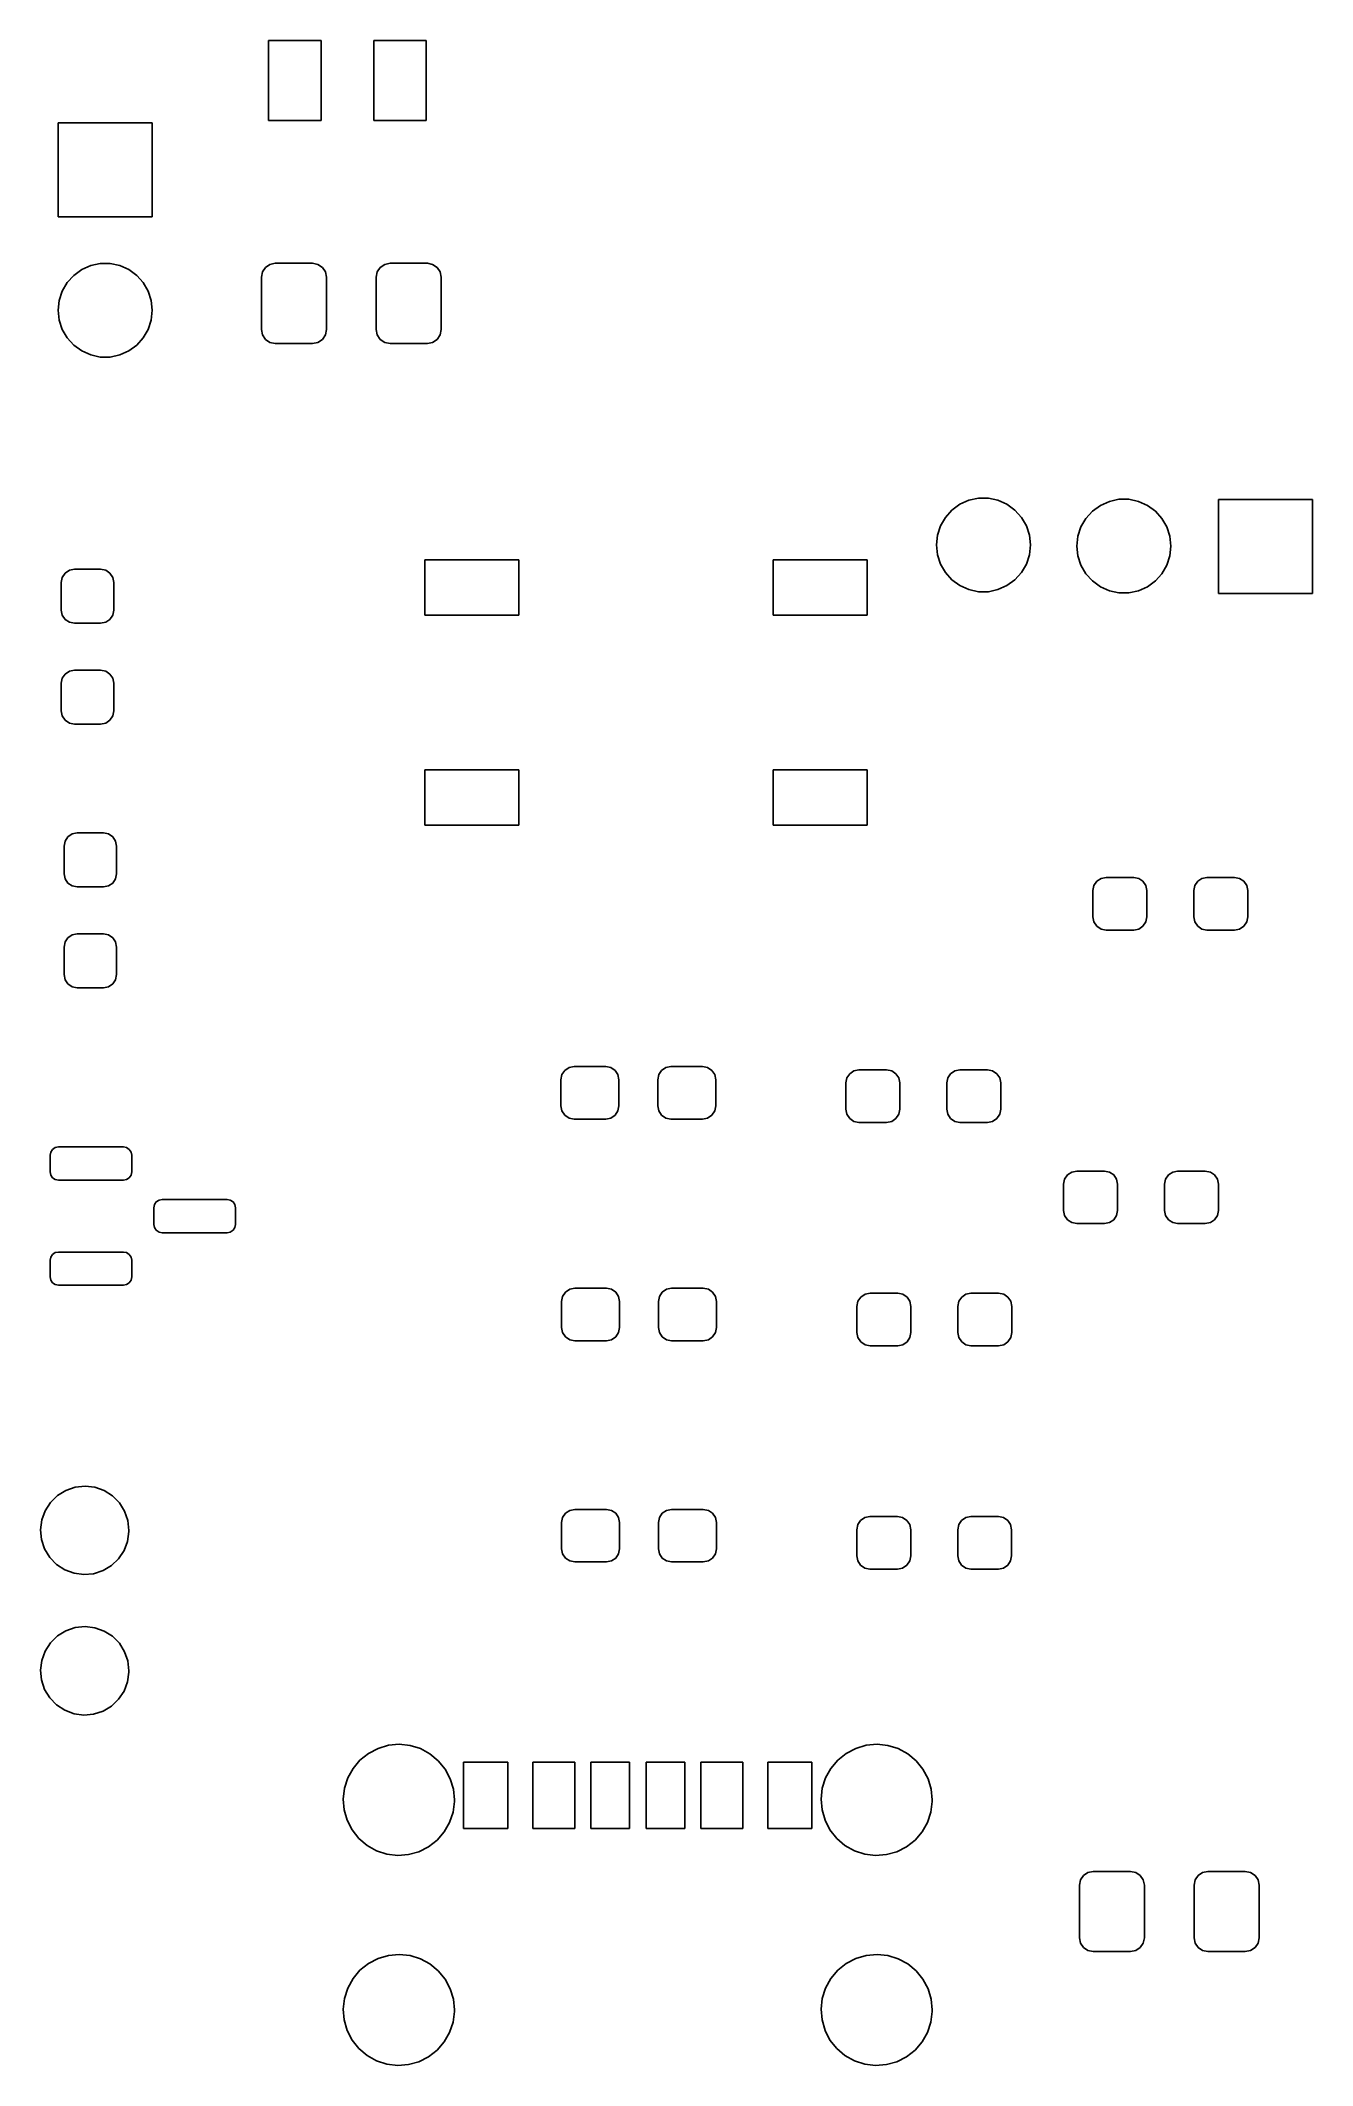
# Model space of a CAD drawing. Extents: x 90.8 to 113.8, y -88.6 to -52.
import ezdxf

# ---------------------------------------------------------------- set-up
doc = ezdxf.new("R2010")
doc.units = 0
doc.layers.add('BLACK', color=7, linetype='CONTINUOUS')

msp = doc.modelspace()

# ---------------------------------------------------------------- linework, layer by layer
at = {"layer": 'BLACK', "linetype": 'CONTINUOUS'}
for p, q in [((94.925, -53.405), (94.925, -51.955)), ((94.925, -51.955), (95.875, -51.955)), ((95.875, -51.955), (95.875, -53.405)), ((96.825, -53.405), (96.825, -51.955)), ((96.825, -51.955), (97.775, -51.955)), ((97.775, -51.955), (97.775, -53.405)), ((91.12, -55.145), (91.12, -53.445)), ((91.12, -53.445), (92.82, -53.445)), ((92.82, -53.445), (92.82, -55.145)), ((95.875, -53.405), (94.925, -53.405)), ((97.775, -53.405), (96.825, -53.405)), ((92.82, -55.145), (91.12, -55.145)), ((91.545, -56.0989), (91.7073, -56.0266)), ((91.7073, -56.0266), (91.8812, -55.9897)), ((91.8812, -55.9897), (92.0588, -55.9897)), ((92.0588, -55.9897), (92.2327, -56.0266)), ((92.2327, -56.0266), (92.395, -56.0989)), ((94.8682, -56.0582), (94.9493, -56.004)), ((94.9493, -56.004), (95.045, -55.985)), ((95.045, -55.985), (95.72, -55.985)), ((95.72, -55.985), (95.8157, -56.004)), ((95.8157, -56.004), (95.8968, -56.0582)), ((96.9432, -56.0582), (97.0243, -56.004)), ((97.0243, -56.004), (97.12, -55.985)), ((97.12, -55.985), (97.795, -55.985)), ((97.795, -55.985), (97.8907, -56.004)), ((97.8907, -56.004), (97.9718, -56.0582)), ((91.1935, -56.4893), (91.2823, -56.3354)), ((91.2823, -56.3354), (91.4012, -56.2033)), ((91.4012, -56.2033), (91.545, -56.0989)), ((92.395, -56.0989), (92.5388, -56.2033)), ((92.5388, -56.2033), (92.6577, -56.3354)), ((92.6577, -56.3354), (92.7465, -56.4893)), ((94.795, -56.235), (94.814, -56.1393)), ((94.795, -57.185), (94.795, -56.235)), ((94.814, -56.1393), (94.8682, -56.0582)), ((95.8968, -56.0582), (95.951, -56.1393)), ((95.951, -56.1393), (95.97, -56.235)), ((95.97, -56.235), (95.97, -57.185)), ((96.87, -56.235), (96.889, -56.1393)), ((96.87, -57.185), (96.87, -56.235)), ((96.889, -56.1393), (96.9432, -56.0582)), ((97.9718, -56.0582), (98.026, -56.1393)), ((98.026, -56.1393), (98.045, -56.235)), ((98.045, -56.235), (98.045, -57.185)), ((91.12, -56.835), (91.1386, -56.6583)), ((91.1386, -56.6583), (91.1935, -56.4893)), ((92.7465, -56.4893), (92.8014, -56.6583)), ((92.8014, -56.6583), (92.82, -56.835)), ((91.1386, -57.0117), (91.12, -56.835)), ((91.1935, -57.1807), (91.1386, -57.0117)), ((92.8014, -57.0117), (92.7465, -57.1807)), ((92.82, -56.835), (92.8014, -57.0117)), ((91.2823, -57.3346), (91.1935, -57.1807)), ((91.4012, -57.4667), (91.2823, -57.3346)), ((91.545, -57.5711), (91.4012, -57.4667)), ((92.5388, -57.4667), (92.395, -57.5711)), ((92.6577, -57.3346), (92.5388, -57.4667)), ((92.7465, -57.1807), (92.6577, -57.3346)), ((94.814, -57.2807), (94.795, -57.185)), ((94.8682, -57.3618), (94.814, -57.2807)), ((94.9493, -57.416), (94.8682, -57.3618)), ((95.045, -57.435), (94.9493, -57.416)), ((95.72, -57.435), (95.045, -57.435)), ((95.8157, -57.416), (95.72, -57.435)), ((95.8968, -57.3618), (95.8157, -57.416)), ((95.951, -57.2807), (95.8968, -57.3618)), ((95.97, -57.185), (95.951, -57.2807)), ((96.889, -57.2807), (96.87, -57.185)), ((96.9432, -57.3618), (96.889, -57.2807)), ((97.0243, -57.416), (96.9432, -57.3618)), ((97.12, -57.435), (97.0243, -57.416)), ((97.795, -57.435), (97.12, -57.435)), ((97.8907, -57.416), (97.795, -57.435)), ((97.9718, -57.3618), (97.8907, -57.416)), ((98.026, -57.2807), (97.9718, -57.3618)), ((98.045, -57.185), (98.026, -57.2807)), ((91.7073, -57.6434), (91.545, -57.5711)), ((91.8812, -57.6803), (91.7073, -57.6434)), ((92.0588, -57.6803), (91.8812, -57.6803)), ((92.2327, -57.6434), (92.0588, -57.6803)), ((92.395, -57.5711), (92.2327, -57.6434)), ((107.281, -60.4483), (107.425, -60.3439)), ((107.425, -60.3439), (107.587, -60.2716)), ((107.587, -60.2716), (107.761, -60.2347)), ((107.761, -60.2347), (107.939, -60.2347)), ((107.939, -60.2347), (108.113, -60.2716)), ((108.113, -60.2716), (108.275, -60.3439)), ((108.275, -60.3439), (108.419, -60.4483)), ((109.821, -60.4683), (109.965, -60.3639)), ((109.965, -60.3639), (110.127, -60.2916)), ((110.127, -60.2916), (110.301, -60.2547)), ((110.301, -60.2547), (110.479, -60.2547)), ((110.479, -60.2547), (110.653, -60.2916)), ((110.653, -60.2916), (110.815, -60.3639)), ((110.815, -60.3639), (110.959, -60.4683)), ((112.1, -61.96), (112.1, -60.26)), ((112.1, -60.26), (113.8, -60.26)), ((113.8, -60.26), (113.8, -61.96)), ((107.019, -60.9033), (107.073, -60.7343)), ((107.073, -60.7343), (107.162, -60.5804)), ((107.162, -60.5804), (107.281, -60.4483)), ((108.419, -60.4483), (108.538, -60.5804)), ((108.538, -60.5804), (108.627, -60.7343)), ((108.627, -60.7343), (108.681, -60.9033)), ((109.559, -60.9233), (109.613, -60.7543)), ((109.613, -60.7543), (109.702, -60.6004)), ((109.702, -60.6004), (109.821, -60.4683)), ((110.959, -60.4683), (111.078, -60.6004)), ((111.078, -60.6004), (111.167, -60.7543)), ((111.167, -60.7543), (111.221, -60.9233)), ((107, -61.08), (107.019, -60.9033)), ((107.019, -61.2567), (107, -61.08)), ((108.681, -60.9033), (108.7, -61.08)), ((108.7, -61.08), (108.681, -61.2567)), ((109.54, -61.1), (109.559, -60.9233)), ((109.559, -61.2767), (109.54, -61.1)), ((111.221, -60.9233), (111.24, -61.1)), ((111.24, -61.1), (111.221, -61.2767)), ((91.3216, -61.5381), (91.4125, -61.52)), ((91.4125, -61.52), (91.8875, -61.52)), ((91.8875, -61.52), (91.9784, -61.5381)), ((97.75, -62.35), (97.75, -61.35)), ((97.75, -61.35), (99.45, -61.35)), ((99.45, -61.35), (99.45, -62.35)), ((104.05, -62.35), (104.05, -61.35)), ((104.05, -61.35), (105.75, -61.35)), ((105.75, -61.35), (105.75, -62.35)), ((107.073, -61.4257), (107.019, -61.2567)), ((107.162, -61.5796), (107.073, -61.4257)), ((108.627, -61.4257), (108.538, -61.5796)), ((108.681, -61.2567), (108.627, -61.4257)), ((109.613, -61.4457), (109.559, -61.2767)), ((109.702, -61.5996), (109.613, -61.4457)), ((111.167, -61.4457), (111.078, -61.5996)), ((111.221, -61.2767), (111.167, -61.4457)), ((91.175, -61.7575), (91.1931, -61.6666)), ((91.175, -62.2575), (91.175, -61.7575)), ((91.1931, -61.6666), (91.2446, -61.5896)), ((91.2446, -61.5896), (91.3216, -61.5381)), ((91.9784, -61.5381), (92.0554, -61.5896)), ((92.0554, -61.5896), (92.1069, -61.6666)), ((92.1069, -61.6666), (92.125, -61.7575)), ((92.125, -61.7575), (92.125, -62.2575)), ((107.281, -61.7117), (107.162, -61.5796)), ((107.425, -61.8161), (107.281, -61.7117)), ((107.587, -61.8884), (107.425, -61.8161)), ((107.761, -61.9253), (107.587, -61.8884)), ((108.113, -61.8884), (107.939, -61.9253)), ((108.275, -61.8161), (108.113, -61.8884)), ((108.419, -61.7117), (108.275, -61.8161)), ((108.538, -61.5796), (108.419, -61.7117)), ((109.821, -61.7317), (109.702, -61.5996)), ((109.965, -61.8361), (109.821, -61.7317)), ((110.127, -61.9084), (109.965, -61.8361)), ((110.815, -61.8361), (110.653, -61.9084)), ((110.959, -61.7317), (110.815, -61.8361)), ((111.078, -61.5996), (110.959, -61.7317)), ((91.1931, -62.3484), (91.175, -62.2575)), ((92.125, -62.2575), (92.1069, -62.3484)), ((107.939, -61.9253), (107.761, -61.9253)), ((110.301, -61.9453), (110.127, -61.9084)), ((110.479, -61.9453), (110.301, -61.9453)), ((110.653, -61.9084), (110.479, -61.9453)), ((113.8, -61.96), (112.1, -61.96)), ((91.2446, -62.4254), (91.1931, -62.3484)), ((91.3216, -62.4769), (91.2446, -62.4254)), ((91.4125, -62.495), (91.3216, -62.4769)), ((91.8875, -62.495), (91.4125, -62.495)), ((91.9784, -62.4769), (91.8875, -62.495)), ((92.0554, -62.4254), (91.9784, -62.4769)), ((92.1069, -62.3484), (92.0554, -62.4254)), ((99.45, -62.35), (97.75, -62.35)), ((105.75, -62.35), (104.05, -62.35)), ((91.2446, -63.4146), (91.3216, -63.3631)), ((91.3216, -63.3631), (91.4125, -63.345)), ((91.4125, -63.345), (91.8875, -63.345)), ((91.8875, -63.345), (91.9784, -63.3631)), ((91.9784, -63.3631), (92.0554, -63.4146)), ((91.175, -63.5825), (91.1931, -63.4916)), ((91.175, -64.0825), (91.175, -63.5825)), ((91.1931, -63.4916), (91.2446, -63.4146)), ((92.0554, -63.4146), (92.1069, -63.4916)), ((92.1069, -63.4916), (92.125, -63.5825)), ((92.125, -63.5825), (92.125, -64.0825)), ((91.1931, -64.1734), (91.175, -64.0825)), ((92.125, -64.0825), (92.1069, -64.1734)), ((91.2446, -64.2504), (91.1931, -64.1734)), ((91.3216, -64.3019), (91.2446, -64.2504)), ((91.4125, -64.32), (91.3216, -64.3019)), ((91.8875, -64.32), (91.4125, -64.32)), ((91.9784, -64.3019), (91.8875, -64.32)), ((92.0554, -64.2504), (91.9784, -64.3019)), ((92.1069, -64.1734), (92.0554, -64.2504)), ((97.75, -66.15), (97.75, -65.15)), ((97.75, -65.15), (99.45, -65.15)), ((99.45, -65.15), (99.45, -66.15)), ((104.05, -66.15), (104.05, -65.15)), ((104.05, -65.15), (105.75, -65.15)), ((105.75, -65.15), (105.75, -66.15)), ((91.3716, -66.3081), (91.4625, -66.29)), ((91.4625, -66.29), (91.9375, -66.29)), ((91.9375, -66.29), (92.0284, -66.3081)), ((99.45, -66.15), (97.75, -66.15)), ((105.75, -66.15), (104.05, -66.15)), ((91.225, -66.5275), (91.2431, -66.4366)), ((91.225, -67.0275), (91.225, -66.5275)), ((91.2431, -66.4366), (91.2946, -66.3596)), ((91.2946, -66.3596), (91.3716, -66.3081)), ((92.0284, -66.3081), (92.1054, -66.3596)), ((92.1054, -66.3596), (92.1569, -66.4366)), ((92.1569, -66.4366), (92.175, -66.5275)), ((92.175, -66.5275), (92.175, -67.0275)), ((91.2431, -67.1184), (91.225, -67.0275)), ((92.175, -67.0275), (92.1569, -67.1184)), ((91.2946, -67.1954), (91.2431, -67.1184)), ((91.3716, -67.2469), (91.2946, -67.1954)), ((91.4625, -67.265), (91.3716, -67.2469)), ((91.9375, -67.265), (91.4625, -67.265)), ((92.0284, -67.2469), (91.9375, -67.265)), ((92.1054, -67.1954), (92.0284, -67.2469)), ((92.1569, -67.1184), (92.1054, -67.1954)), ((109.83, -67.3325), (109.848, -67.2416)), ((109.83, -67.8075), (109.83, -67.3325)), ((109.848, -67.2416), (109.9, -67.1646)), ((109.9, -67.1646), (109.977, -67.1131)), ((109.977, -67.1131), (110.067, -67.095)), ((110.067, -67.095), (110.567, -67.095)), ((110.567, -67.095), (110.658, -67.1131)), ((110.658, -67.1131), (110.735, -67.1646)), ((110.735, -67.1646), (110.787, -67.2416)), ((110.787, -67.2416), (110.805, -67.3325)), ((110.805, -67.3325), (110.805, -67.8075)), ((111.655, -67.3325), (111.673, -67.2416)), ((111.655, -67.8075), (111.655, -67.3325)), ((111.673, -67.2416), (111.725, -67.1646)), ((111.725, -67.1646), (111.802, -67.1131)), ((111.802, -67.1131), (111.892, -67.095)), ((111.892, -67.095), (112.392, -67.095)), ((112.392, -67.095), (112.483, -67.1131)), ((112.483, -67.1131), (112.56, -67.1646)), ((112.56, -67.1646), (112.612, -67.2416)), ((112.612, -67.2416), (112.63, -67.3325)), ((112.63, -67.3325), (112.63, -67.8075)), ((91.3716, -68.1331), (91.4625, -68.115)), ((91.4625, -68.115), (91.9375, -68.115)), ((91.9375, -68.115), (92.0284, -68.1331)), ((109.848, -67.8984), (109.83, -67.8075)), ((109.9, -67.9754), (109.848, -67.8984)), ((109.977, -68.0269), (109.9, -67.9754)), ((110.067, -68.045), (109.977, -68.0269)), ((110.567, -68.045), (110.067, -68.045)), ((110.658, -68.0269), (110.567, -68.045)), ((110.735, -67.9754), (110.658, -68.0269)), ((110.787, -67.8984), (110.735, -67.9754)), ((110.805, -67.8075), (110.787, -67.8984)), ((111.673, -67.8984), (111.655, -67.8075)), ((111.725, -67.9754), (111.673, -67.8984)), ((111.802, -68.0269), (111.725, -67.9754)), ((111.892, -68.045), (111.802, -68.0269)), ((112.392, -68.045), (111.892, -68.045)), ((112.483, -68.0269), (112.392, -68.045)), ((112.56, -67.9754), (112.483, -68.0269)), ((112.612, -67.8984), (112.56, -67.9754)), ((112.63, -67.8075), (112.612, -67.8984)), ((91.225, -68.3525), (91.2431, -68.2616)), ((91.225, -68.8525), (91.225, -68.3525)), ((91.2431, -68.2616), (91.2946, -68.1846)), ((91.2946, -68.1846), (91.3716, -68.1331)), ((92.0284, -68.1331), (92.1054, -68.1846)), ((92.1054, -68.1846), (92.1569, -68.2616)), ((92.1569, -68.2616), (92.175, -68.3525)), ((92.175, -68.3525), (92.175, -68.8525)), ((91.2431, -68.9434), (91.225, -68.8525)), ((92.175, -68.8525), (92.1569, -68.9434)), ((91.2946, -69.0204), (91.2431, -68.9434)), ((91.3716, -69.0719), (91.2946, -69.0204)), ((91.4625, -69.09), (91.3716, -69.0719)), ((91.9375, -69.09), (91.4625, -69.09)), ((92.0284, -69.0719), (91.9375, -69.09)), ((92.1054, -69.0204), (92.0284, -69.0719)), ((92.1569, -68.9434), (92.1054, -69.0204)), ((100.21, -70.7525), (100.228, -70.6616)), ((100.228, -70.6616), (100.28, -70.5846)), ((100.28, -70.5846), (100.357, -70.5331)), ((100.357, -70.5331), (100.447, -70.515)), ((100.447, -70.515), (101.022, -70.515)), ((101.022, -70.515), (101.113, -70.5331)), ((101.113, -70.5331), (101.19, -70.5846)), ((101.19, -70.5846), (101.242, -70.6616)), ((101.242, -70.6616), (101.26, -70.7525)), ((101.96, -70.7525), (101.978, -70.6616)), ((101.978, -70.6616), (102.03, -70.5846)), ((102.03, -70.5846), (102.107, -70.5331)), ((102.107, -70.5331), (102.197, -70.515)), ((102.197, -70.515), (102.772, -70.515)), ((102.772, -70.515), (102.863, -70.5331)), ((102.863, -70.5331), (102.94, -70.5846)), ((102.94, -70.5846), (102.992, -70.6616)), ((102.992, -70.6616), (103.01, -70.7525)), ((105.381, -70.7216), (105.432, -70.6446)), ((105.432, -70.6446), (105.509, -70.5931)), ((105.509, -70.5931), (105.6, -70.575)), ((105.6, -70.575), (106.1, -70.575)), ((106.1, -70.575), (106.191, -70.5931)), ((106.191, -70.5931), (106.268, -70.6446)), ((106.268, -70.6446), (106.319, -70.7216)), ((107.206, -70.7216), (107.257, -70.6446)), ((107.257, -70.6446), (107.334, -70.5931)), ((107.334, -70.5931), (107.425, -70.575)), ((107.425, -70.575), (107.925, -70.575)), ((107.925, -70.575), (108.016, -70.5931)), ((108.016, -70.5931), (108.093, -70.6446)), ((108.093, -70.6446), (108.144, -70.7216)), ((100.21, -71.2275), (100.21, -70.7525)), ((101.26, -70.7525), (101.26, -71.2275)), ((101.96, -71.2275), (101.96, -70.7525)), ((103.01, -70.7525), (103.01, -71.2275)), ((105.362, -70.8125), (105.381, -70.7216)), ((105.362, -71.2875), (105.362, -70.8125)), ((106.319, -70.7216), (106.337, -70.8125)), ((106.337, -70.8125), (106.337, -71.2875)), ((107.188, -70.8125), (107.206, -70.7216)), ((107.188, -71.2875), (107.188, -70.8125)), ((108.144, -70.7216), (108.162, -70.8125)), ((108.162, -70.8125), (108.162, -71.2875)), ((100.228, -71.3184), (100.21, -71.2275)), ((100.28, -71.3954), (100.228, -71.3184)), ((100.357, -71.4469), (100.28, -71.3954)), ((101.19, -71.3954), (101.113, -71.4469)), ((101.242, -71.3184), (101.19, -71.3954)), ((101.26, -71.2275), (101.242, -71.3184)), ((101.978, -71.3184), (101.96, -71.2275)), ((102.03, -71.3954), (101.978, -71.3184)), ((102.107, -71.4469), (102.03, -71.3954)), ((102.94, -71.3954), (102.863, -71.4469)), ((102.992, -71.3184), (102.94, -71.3954)), ((103.01, -71.2275), (102.992, -71.3184)), ((105.381, -71.3784), (105.362, -71.2875)), ((105.432, -71.4554), (105.381, -71.3784)), ((106.319, -71.3784), (106.268, -71.4554)), ((106.337, -71.2875), (106.319, -71.3784)), ((107.206, -71.3784), (107.188, -71.2875)), ((107.257, -71.4554), (107.206, -71.3784)), ((108.144, -71.3784), (108.093, -71.4554)), ((108.162, -71.2875), (108.144, -71.3784)), ((100.447, -71.465), (100.357, -71.4469)), ((101.022, -71.465), (100.447, -71.465)), ((101.113, -71.4469), (101.022, -71.465)), ((102.197, -71.465), (102.107, -71.4469)), ((102.772, -71.465), (102.197, -71.465)), ((102.863, -71.4469), (102.772, -71.465)), ((105.509, -71.5069), (105.432, -71.4554)), ((105.6, -71.525), (105.509, -71.5069)), ((106.1, -71.525), (105.6, -71.525)), ((106.191, -71.5069), (106.1, -71.525)), ((106.268, -71.4554), (106.191, -71.5069)), ((107.334, -71.5069), (107.257, -71.4554)), ((107.425, -71.525), (107.334, -71.5069)), ((107.925, -71.525), (107.425, -71.525)), ((108.016, -71.5069), (107.925, -71.525)), ((108.093, -71.4554), (108.016, -71.5069)), ((90.975, -72.12), (90.9864, -72.0626)), ((90.975, -72.42), (90.975, -72.12)), ((90.9864, -72.0626), (91.0189, -72.0139)), ((91.0189, -72.0139), (91.0676, -71.9814)), ((91.0676, -71.9814), (91.125, -71.97)), ((91.125, -71.97), (92.3, -71.97)), ((92.3, -71.97), (92.3574, -71.9814)), ((92.3574, -71.9814), (92.4061, -72.0139)), ((92.4061, -72.0139), (92.4386, -72.0626)), ((92.4386, -72.0626), (92.45, -72.12)), ((92.45, -72.12), (92.45, -72.42)), ((90.9864, -72.4774), (90.975, -72.42)), ((91.0189, -72.5261), (90.9864, -72.4774)), ((91.0676, -72.5586), (91.0189, -72.5261)), ((92.4061, -72.5261), (92.3574, -72.5586)), ((92.4386, -72.4774), (92.4061, -72.5261)), ((92.45, -72.42), (92.4386, -72.4774)), ((109.318, -72.5516), (109.37, -72.4746)), ((109.37, -72.4746), (109.447, -72.4231)), ((109.447, -72.4231), (109.537, -72.405)), ((109.537, -72.405), (110.037, -72.405)), ((110.037, -72.405), (110.128, -72.4231)), ((110.128, -72.4231), (110.205, -72.4746)), ((110.205, -72.4746), (110.257, -72.5516)), ((111.143, -72.5516), (111.195, -72.4746)), ((111.195, -72.4746), (111.272, -72.4231)), ((111.272, -72.4231), (111.362, -72.405)), ((111.362, -72.405), (111.862, -72.405)), ((111.862, -72.405), (111.953, -72.4231)), ((111.953, -72.4231), (112.03, -72.4746)), ((112.03, -72.4746), (112.082, -72.5516)), ((91.125, -72.57), (91.0676, -72.5586)), ((92.3, -72.57), (91.125, -72.57)), ((92.3574, -72.5586), (92.3, -72.57)), ((109.3, -72.6425), (109.318, -72.5516)), ((109.3, -73.1175), (109.3, -72.6425)), ((110.257, -72.5516), (110.275, -72.6425)), ((110.275, -72.6425), (110.275, -73.1175)), ((111.125, -72.6425), (111.143, -72.5516)), ((111.125, -73.1175), (111.125, -72.6425)), ((112.082, -72.5516), (112.1, -72.6425)), ((112.1, -72.6425), (112.1, -73.1175)), ((92.85, -73.07), (92.8614, -73.0126)), ((92.85, -73.37), (92.85, -73.07)), ((92.8614, -73.0126), (92.8939, -72.9639)), ((92.8939, -72.9639), (92.9426, -72.9314)), ((92.9426, -72.9314), (93, -72.92)), ((93, -72.92), (94.175, -72.92)), ((94.175, -72.92), (94.2324, -72.9314)), ((94.2324, -72.9314), (94.2811, -72.9639)), ((94.2811, -72.9639), (94.3136, -73.0126)), ((94.3136, -73.0126), (94.325, -73.07)), ((94.325, -73.07), (94.325, -73.37)), ((109.318, -73.2084), (109.3, -73.1175)), ((109.37, -73.2854), (109.318, -73.2084)), ((110.257, -73.2084), (110.205, -73.2854)), ((110.275, -73.1175), (110.257, -73.2084)), ((111.143, -73.2084), (111.125, -73.1175)), ((111.195, -73.2854), (111.143, -73.2084)), ((112.082, -73.2084), (112.03, -73.2854)), ((112.1, -73.1175), (112.082, -73.2084)), ((92.8614, -73.4274), (92.85, -73.37)), ((92.8939, -73.4761), (92.8614, -73.4274)), ((92.9426, -73.5086), (92.8939, -73.4761)), ((93, -73.52), (92.9426, -73.5086)), ((94.175, -73.52), (93, -73.52)), ((94.2324, -73.5086), (94.175, -73.52)), ((94.2811, -73.4761), (94.2324, -73.5086)), ((94.3136, -73.4274), (94.2811, -73.4761)), ((94.325, -73.37), (94.3136, -73.4274)), ((109.447, -73.3369), (109.37, -73.2854)), ((109.537, -73.355), (109.447, -73.3369)), ((110.037, -73.355), (109.537, -73.355)), ((110.128, -73.3369), (110.037, -73.355)), ((110.205, -73.2854), (110.128, -73.3369)), ((111.272, -73.3369), (111.195, -73.2854)), ((111.362, -73.355), (111.272, -73.3369)), ((111.862, -73.355), (111.362, -73.355)), ((111.953, -73.3369), (111.862, -73.355)), ((112.03, -73.2854), (111.953, -73.3369)), ((90.975, -74.02), (90.9864, -73.9626)), ((90.9864, -73.9626), (91.0189, -73.9139)), ((91.0189, -73.9139), (91.0676, -73.8814)), ((91.0676, -73.8814), (91.125, -73.87)), ((91.125, -73.87), (92.3, -73.87)), ((92.3, -73.87), (92.3574, -73.8814)), ((92.3574, -73.8814), (92.4061, -73.9139)), ((92.4061, -73.9139), (92.4386, -73.9626)), ((92.4386, -73.9626), (92.45, -74.02)), ((90.975, -74.32), (90.975, -74.02)), ((90.9864, -74.3774), (90.975, -74.32)), ((92.45, -74.32), (92.4386, -74.3774)), ((92.45, -74.02), (92.45, -74.32)), ((91.0189, -74.4261), (90.9864, -74.3774)), ((91.0676, -74.4586), (91.0189, -74.4261)), ((91.125, -74.47), (91.0676, -74.4586)), ((92.3, -74.47), (91.125, -74.47)), ((92.3574, -74.4586), (92.3, -74.47)), ((92.4061, -74.4261), (92.3574, -74.4586)), ((92.4386, -74.3774), (92.4061, -74.4261)), ((100.222, -74.7625), (100.241, -74.6716)), ((100.241, -74.6716), (100.292, -74.5946)), ((100.292, -74.5946), (100.369, -74.5431)), ((100.369, -74.5431), (100.46, -74.525)), ((100.46, -74.525), (101.035, -74.525)), ((101.035, -74.525), (101.126, -74.5431)), ((101.126, -74.5431), (101.203, -74.5946)), ((101.203, -74.5946), (101.254, -74.6716)), ((101.254, -74.6716), (101.272, -74.7625)), ((101.972, -74.7625), (101.991, -74.6716)), ((101.991, -74.6716), (102.042, -74.5946)), ((102.042, -74.5946), (102.119, -74.5431)), ((102.119, -74.5431), (102.21, -74.525)), ((102.21, -74.525), (102.785, -74.525)), ((102.785, -74.525), (102.876, -74.5431)), ((102.876, -74.5431), (102.953, -74.5946)), ((102.953, -74.5946), (103.004, -74.6716)), ((103.004, -74.6716), (103.022, -74.7625)), ((105.581, -74.7616), (105.632, -74.6846)), ((105.632, -74.6846), (105.709, -74.6331)), ((105.709, -74.6331), (105.8, -74.615)), ((105.8, -74.615), (106.3, -74.615)), ((106.3, -74.615), (106.391, -74.6331)), ((106.391, -74.6331), (106.468, -74.6846)), ((106.468, -74.6846), (106.519, -74.7616)), ((107.406, -74.7616), (107.457, -74.6846)), ((107.457, -74.6846), (107.534, -74.6331)), ((107.534, -74.6331), (107.625, -74.615)), ((107.625, -74.615), (108.125, -74.615)), ((108.125, -74.615), (108.216, -74.6331)), ((108.216, -74.6331), (108.293, -74.6846)), ((108.293, -74.6846), (108.344, -74.7616)), ((100.222, -75.2375), (100.222, -74.7625)), ((101.272, -74.7625), (101.272, -75.2375)), ((101.972, -75.2375), (101.972, -74.7625)), ((103.022, -74.7625), (103.022, -75.2375)), ((105.562, -74.8525), (105.581, -74.7616)), ((105.562, -75.3275), (105.562, -74.8525)), ((106.519, -74.7616), (106.537, -74.8525)), ((106.537, -74.8525), (106.537, -75.3275)), ((107.387, -74.8525), (107.406, -74.7616)), ((107.387, -75.3275), (107.387, -74.8525)), ((108.344, -74.7616), (108.362, -74.8525)), ((108.362, -74.8525), (108.362, -75.3275)), ((100.241, -75.3284), (100.222, -75.2375)), ((100.292, -75.4054), (100.241, -75.3284)), ((100.369, -75.4569), (100.292, -75.4054)), ((100.46, -75.475), (100.369, -75.4569)), ((101.126, -75.4569), (101.035, -75.475)), ((101.203, -75.4054), (101.126, -75.4569)), ((101.254, -75.3284), (101.203, -75.4054)), ((101.272, -75.2375), (101.254, -75.3284)), ((101.991, -75.3284), (101.972, -75.2375)), ((102.042, -75.4054), (101.991, -75.3284)), ((102.119, -75.4569), (102.042, -75.4054)), ((102.21, -75.475), (102.119, -75.4569)), ((102.876, -75.4569), (102.785, -75.475)), ((102.953, -75.4054), (102.876, -75.4569)), ((103.004, -75.3284), (102.953, -75.4054)), ((103.022, -75.2375), (103.004, -75.3284)), ((105.581, -75.4184), (105.562, -75.3275)), ((105.632, -75.4954), (105.581, -75.4184)), ((106.519, -75.4184), (106.468, -75.4954)), ((106.537, -75.3275), (106.519, -75.4184)), ((107.406, -75.4184), (107.387, -75.3275)), ((107.457, -75.4954), (107.406, -75.4184)), ((108.344, -75.4184), (108.293, -75.4954)), ((108.362, -75.3275), (108.344, -75.4184)), ((101.035, -75.475), (100.46, -75.475)), ((102.785, -75.475), (102.21, -75.475)), ((105.709, -75.5469), (105.632, -75.4954)), ((105.8, -75.565), (105.709, -75.5469)), ((106.3, -75.565), (105.8, -75.565)), ((106.391, -75.5469), (106.3, -75.565)), ((106.468, -75.4954), (106.391, -75.5469)), ((107.534, -75.5469), (107.457, -75.4954)), ((107.625, -75.565), (107.534, -75.5469)), ((108.125, -75.565), (107.625, -75.565)), ((108.216, -75.5469), (108.125, -75.565)), ((108.293, -75.4954), (108.216, -75.5469)), ((90.98, -78.3994), (91.1075, -78.2746)), ((91.1075, -78.2746), (91.2594, -78.1811)), ((91.2594, -78.1811), (91.4282, -78.1237)), ((91.4282, -78.1237), (91.6056, -78.105)), ((91.6056, -78.105), (91.7827, -78.1261)), ((91.7827, -78.1261), (91.9507, -78.186)), ((91.9507, -78.186), (92.1013, -78.2815)), ((92.1013, -78.2815), (92.227, -78.4081)), ((90.8001, -78.8938), (90.8224, -78.7169)), ((90.8224, -78.7169), (90.8834, -78.5493)), ((90.8834, -78.5493), (90.98, -78.3994)), ((92.227, -78.4081), (92.3215, -78.5593)), ((92.3215, -78.5593), (92.3801, -78.7278)), ((92.3801, -78.7278), (92.4, -78.905)), ((100.222, -78.7625), (100.241, -78.6716)), ((100.241, -78.6716), (100.292, -78.5946)), ((100.292, -78.5946), (100.369, -78.5431)), ((100.369, -78.5431), (100.46, -78.525)), ((100.46, -78.525), (101.035, -78.525)), ((101.035, -78.525), (101.126, -78.5431)), ((101.126, -78.5431), (101.203, -78.5946)), ((101.203, -78.5946), (101.254, -78.6716)), ((101.254, -78.6716), (101.272, -78.7625)), ((101.972, -78.7625), (101.991, -78.6716)), ((101.991, -78.6716), (102.042, -78.5946)), ((102.042, -78.5946), (102.119, -78.5431)), ((102.119, -78.5431), (102.21, -78.525)), ((102.21, -78.525), (102.785, -78.525)), ((102.785, -78.525), (102.876, -78.5431)), ((102.876, -78.5431), (102.953, -78.5946)), ((102.953, -78.5946), (103.004, -78.6716)), ((103.004, -78.6716), (103.022, -78.7625)), ((105.578, -78.8016), (105.63, -78.7246)), ((105.63, -78.7246), (105.707, -78.6731)), ((105.707, -78.6731), (105.797, -78.655)), ((105.797, -78.655), (106.297, -78.655)), ((106.297, -78.655), (106.388, -78.6731)), ((106.388, -78.6731), (106.465, -78.7246)), ((106.465, -78.7246), (106.517, -78.8016)), ((107.403, -78.8016), (107.455, -78.7246)), ((107.455, -78.7246), (107.532, -78.6731)), ((107.532, -78.6731), (107.622, -78.655)), ((107.622, -78.655), (108.122, -78.655)), ((108.122, -78.655), (108.213, -78.6731)), ((108.213, -78.6731), (108.29, -78.7246)), ((108.29, -78.7246), (108.342, -78.8016)), ((90.8175, -79.0713), (90.8001, -78.8938)), ((90.8738, -79.2406), (90.8175, -79.0713)), ((92.3749, -79.104), (92.3115, -79.2707)), ((92.3997, -78.9273), (92.3749, -79.104)), ((92.4, -78.905), (92.3997, -78.9273)), ((100.222, -79.2375), (100.222, -78.7625)), ((101.272, -78.7625), (101.272, -79.2375)), ((101.972, -79.2375), (101.972, -78.7625)), ((103.022, -78.7625), (103.022, -79.2375)), ((105.56, -78.8925), (105.578, -78.8016)), ((105.56, -79.3675), (105.56, -78.8925)), ((106.517, -78.8016), (106.535, -78.8925)), ((106.535, -78.8925), (106.535, -79.3675)), ((107.385, -78.8925), (107.403, -78.8016)), ((107.385, -79.3675), (107.385, -78.8925)), ((108.342, -78.8016), (108.36, -78.8925)), ((108.36, -78.8925), (108.36, -79.3675)), ((90.9662, -79.3931), (90.8738, -79.2406)), ((91.0901, -79.5214), (90.9662, -79.3931)), ((92.2128, -79.4192), (92.0837, -79.5422)), ((92.3115, -79.2707), (92.2128, -79.4192)), ((100.241, -79.3284), (100.222, -79.2375)), ((100.292, -79.4054), (100.241, -79.3284)), ((100.369, -79.4569), (100.292, -79.4054)), ((100.46, -79.475), (100.369, -79.4569)), ((101.035, -79.475), (100.46, -79.475)), ((101.126, -79.4569), (101.035, -79.475)), ((101.203, -79.4054), (101.126, -79.4569)), ((101.254, -79.3284), (101.203, -79.4054)), ((101.272, -79.2375), (101.254, -79.3284)), ((101.991, -79.3284), (101.972, -79.2375)), ((102.042, -79.4054), (101.991, -79.3284)), ((102.119, -79.4569), (102.042, -79.4054)), ((102.21, -79.475), (102.119, -79.4569)), ((102.785, -79.475), (102.21, -79.475)), ((102.876, -79.4569), (102.785, -79.475)), ((102.953, -79.4054), (102.876, -79.4569)), ((103.004, -79.3284), (102.953, -79.4054)), ((103.022, -79.2375), (103.004, -79.3284)), ((105.578, -79.4584), (105.56, -79.3675)), ((105.63, -79.5354), (105.578, -79.4584)), ((106.517, -79.4584), (106.465, -79.5354)), ((106.535, -79.3675), (106.517, -79.4584)), ((107.403, -79.4584), (107.385, -79.3675)), ((107.455, -79.5354), (107.403, -79.4584)), ((108.342, -79.4584), (108.29, -79.5354)), ((108.36, -79.3675), (108.342, -79.4584)), ((91.2393, -79.6191), (91.0901, -79.5214)), ((91.4065, -79.6812), (91.2393, -79.6191)), ((91.5832, -79.7048), (91.4065, -79.6812)), ((91.7609, -79.6887), (91.5832, -79.7048)), ((91.9305, -79.6335), (91.7609, -79.6887)), ((92.0837, -79.5422), (91.9305, -79.6335)), ((105.707, -79.5869), (105.63, -79.5354)), ((105.797, -79.605), (105.707, -79.5869)), ((106.297, -79.605), (105.797, -79.605)), ((106.388, -79.5869), (106.297, -79.605)), ((106.465, -79.5354), (106.388, -79.5869)), ((107.532, -79.5869), (107.455, -79.5354)), ((107.622, -79.605), (107.532, -79.5869)), ((108.122, -79.605), (107.622, -79.605)), ((108.213, -79.5869), (108.122, -79.605)), ((108.29, -79.5354), (108.213, -79.5869)), ((90.8834, -81.0893), (90.98, -80.9394)), ((90.98, -80.9394), (91.1075, -80.8146)), ((91.1075, -80.8146), (91.2594, -80.7211)), ((91.2594, -80.7211), (91.4282, -80.6637)), ((91.4282, -80.6637), (91.6056, -80.645)), ((91.6056, -80.645), (91.7827, -80.6661)), ((91.7827, -80.6661), (91.9507, -80.726)), ((91.9507, -80.726), (92.1013, -80.8215)), ((92.1013, -80.8215), (92.227, -80.9481)), ((92.227, -80.9481), (92.3215, -81.0993)), ((90.8001, -81.4338), (90.8224, -81.2569)), ((90.8224, -81.2569), (90.8834, -81.0893)), ((92.3215, -81.0993), (92.3801, -81.2678)), ((92.3801, -81.2678), (92.4, -81.445)), ((90.8175, -81.6113), (90.8001, -81.4338)), ((90.8738, -81.7806), (90.8175, -81.6113)), ((92.3749, -81.644), (92.3115, -81.8107)), ((92.3997, -81.4673), (92.3749, -81.644)), ((92.4, -81.445), (92.3997, -81.4673)), ((90.9662, -81.9331), (90.8738, -81.7806)), ((91.0901, -82.0614), (90.9662, -81.9331)), ((92.2128, -81.9592), (92.0837, -82.0822)), ((92.3115, -81.8107), (92.2128, -81.9592)), ((91.2393, -82.1591), (91.0901, -82.0614)), ((91.4065, -82.2212), (91.2393, -82.1591)), ((91.5832, -82.2448), (91.4065, -82.2212)), ((91.7609, -82.2287), (91.5832, -82.2448)), ((91.9305, -82.1735), (91.7609, -82.2287)), ((92.0837, -82.0822), (91.9305, -82.1735)), ((97.0917, -82.7928), (97.287, -82.775)), ((97.287, -82.775), (97.4821, -82.7955)), ((105.732, -82.7928), (105.927, -82.775)), ((105.927, -82.775), (106.122, -82.7955)), ((96.4508, -83.2122), (96.5768, -83.062)), ((96.5768, -83.062), (96.7297, -82.9391)), ((96.7297, -82.9391), (96.9035, -82.8482)), ((96.9035, -82.8482), (97.0917, -82.7928)), ((97.4821, -82.7955), (97.6695, -82.8535)), ((97.6695, -82.8535), (97.842, -82.9468)), ((97.842, -82.9468), (97.9931, -83.0718)), ((97.9931, -83.0718), (98.1171, -83.2238)), ((98.45, -84.3), (98.45, -83.1)), ((98.45, -83.1), (99.25, -83.1)), ((99.25, -83.1), (99.25, -84.3)), ((99.7, -84.3), (99.7, -83.1)), ((99.7, -83.1), (100.46, -83.1)), ((100.46, -83.1), (100.46, -84.3)), ((100.75, -84.3), (100.75, -83.1)), ((100.75, -83.1), (101.45, -83.1)), ((101.45, -83.1), (101.45, -84.3)), ((101.75, -84.3), (101.75, -83.1)), ((101.75, -83.1), (102.45, -83.1)), ((102.45, -83.1), (102.45, -84.3)), ((102.74, -84.3), (102.74, -83.1)), ((102.74, -83.1), (103.5, -83.1)), ((103.5, -83.1), (103.5, -84.3)), ((103.95, -84.3), (103.95, -83.1)), ((103.95, -83.1), (104.75, -83.1)), ((104.75, -83.1), (104.75, -84.3)), ((105.091, -83.2122), (105.217, -83.062)), ((105.217, -83.062), (105.37, -82.9391)), ((105.37, -82.9391), (105.544, -82.8482)), ((105.544, -82.8482), (105.732, -82.7928)), ((106.122, -82.7955), (106.309, -82.8535)), ((106.309, -82.8535), (106.482, -82.9468)), ((106.482, -82.9468), (106.633, -83.0718)), ((106.633, -83.0718), (106.757, -83.2238)), ((96.297, -83.571), (96.3563, -83.3841)), ((96.3563, -83.3841), (96.4508, -83.2122)), ((98.1171, -83.2238), (98.2092, -83.397)), ((98.2092, -83.397), (98.2659, -83.5848)), ((104.937, -83.571), (104.996, -83.3841)), ((104.996, -83.3841), (105.091, -83.2122)), ((106.757, -83.2238), (106.849, -83.397)), ((106.849, -83.397), (106.906, -83.5848)), ((96.2751, -83.766), (96.297, -83.571)), ((96.2915, -83.9614), (96.2751, -83.766)), ((98.2846, -83.8081), (98.26, -84.0027)), ((98.2659, -83.5848), (98.285, -83.78)), ((98.285, -83.78), (98.2846, -83.8081)), ((104.915, -83.766), (104.937, -83.571)), ((104.932, -83.9614), (104.915, -83.766)), ((106.925, -83.8081), (106.9, -84.0027)), ((106.906, -83.5848), (106.925, -83.78)), ((106.925, -83.78), (106.925, -83.8081)), ((96.3456, -84.15), (96.2915, -83.9614)), ((96.4352, -84.3244), (96.3456, -84.15)), ((98.1981, -84.1888), (98.1012, -84.3593)), ((98.26, -84.0027), (98.1981, -84.1888)), ((104.986, -84.15), (104.932, -83.9614)), ((105.075, -84.3244), (104.986, -84.15)), ((106.838, -84.1888), (106.741, -84.3593)), ((106.9, -84.0027), (106.838, -84.1888)), ((96.5571, -84.4781), (96.4352, -84.3244)), ((96.7064, -84.6053), (96.5571, -84.4781)), ((96.8776, -84.7009), (96.7064, -84.6053)), ((97.9731, -84.5078), (97.8185, -84.6285)), ((98.1012, -84.3593), (97.9731, -84.5078)), ((99.25, -84.3), (98.45, -84.3)), ((100.46, -84.3), (99.7, -84.3)), ((101.45, -84.3), (100.75, -84.3)), ((102.45, -84.3), (101.75, -84.3)), ((103.5, -84.3), (102.74, -84.3)), ((104.75, -84.3), (103.95, -84.3)), ((105.197, -84.4781), (105.075, -84.3244)), ((105.346, -84.6053), (105.197, -84.4781)), ((105.518, -84.7009), (105.346, -84.6053)), ((106.613, -84.5078), (106.459, -84.6285)), ((106.741, -84.3593), (106.613, -84.5078)), ((97.0642, -84.7616), (96.8776, -84.7009)), ((97.259, -84.7848), (97.0642, -84.7616)), ((97.4545, -84.7697), (97.259, -84.7848)), ((97.6434, -84.717), (97.4545, -84.7697)), ((97.8185, -84.6285), (97.6434, -84.717)), ((105.704, -84.7616), (105.518, -84.7009)), ((105.899, -84.7848), (105.704, -84.7616)), ((106.095, -84.7697), (105.899, -84.7848)), ((106.283, -84.717), (106.095, -84.7697)), ((106.459, -84.6285), (106.283, -84.717)), ((109.585, -85.325), (109.604, -85.2293)), ((109.585, -86.275), (109.585, -85.325)), ((109.604, -85.2293), (109.658, -85.1482)), ((109.658, -85.1482), (109.739, -85.094)), ((109.739, -85.094), (109.835, -85.075)), ((109.835, -85.075), (110.51, -85.075)), ((110.51, -85.075), (110.606, -85.094)), ((110.606, -85.094), (110.687, -85.1482)), ((110.687, -85.1482), (110.741, -85.2293)), ((110.741, -85.2293), (110.76, -85.325)), ((110.76, -85.325), (110.76, -86.275)), ((111.66, -85.325), (111.679, -85.2293)), ((111.66, -86.275), (111.66, -85.325)), ((111.679, -85.2293), (111.733, -85.1482)), ((111.733, -85.1482), (111.814, -85.094)), ((111.814, -85.094), (111.91, -85.075)), ((111.91, -85.075), (112.585, -85.075)), ((112.585, -85.075), (112.681, -85.094)), ((112.681, -85.094), (112.762, -85.1482)), ((112.762, -85.1482), (112.816, -85.2293)), ((112.816, -85.2293), (112.835, -85.325)), ((112.835, -85.325), (112.835, -86.275)), ((109.604, -86.3707), (109.585, -86.275)), ((109.658, -86.4518), (109.604, -86.3707)), ((110.741, -86.3707), (110.687, -86.4518)), ((110.76, -86.275), (110.741, -86.3707)), ((111.679, -86.3707), (111.66, -86.275)), ((111.733, -86.4518), (111.679, -86.3707)), ((112.816, -86.3707), (112.762, -86.4518)), ((112.835, -86.275), (112.816, -86.3707)), ((96.5768, -86.862), (96.7297, -86.7391)), ((96.7297, -86.7391), (96.9035, -86.6482)), ((96.9035, -86.6482), (97.0917, -86.5928)), ((97.0917, -86.5928), (97.287, -86.575)), ((97.287, -86.575), (97.4821, -86.5955)), ((97.4821, -86.5955), (97.6695, -86.6535)), ((97.6695, -86.6535), (97.842, -86.7468)), ((97.842, -86.7468), (97.9931, -86.8718)), ((105.217, -86.862), (105.37, -86.7391)), ((105.37, -86.7391), (105.544, -86.6482)), ((105.544, -86.6482), (105.732, -86.5928)), ((105.732, -86.5928), (105.927, -86.575)), ((105.927, -86.575), (106.122, -86.5955)), ((106.122, -86.5955), (106.309, -86.6535)), ((106.309, -86.6535), (106.482, -86.7468)), ((106.482, -86.7468), (106.633, -86.8718)), ((109.739, -86.506), (109.658, -86.4518)), ((109.835, -86.525), (109.739, -86.506)), ((110.51, -86.525), (109.835, -86.525)), ((110.606, -86.506), (110.51, -86.525)), ((110.687, -86.4518), (110.606, -86.506)), ((111.814, -86.506), (111.733, -86.4518)), ((111.91, -86.525), (111.814, -86.506)), ((112.585, -86.525), (111.91, -86.525)), ((112.681, -86.506), (112.585, -86.525)), ((112.762, -86.4518), (112.681, -86.506)), ((96.3563, -87.1841), (96.4508, -87.0122)), ((96.4508, -87.0122), (96.5768, -86.862)), ((97.9931, -86.8718), (98.1171, -87.0238)), ((98.1171, -87.0238), (98.2092, -87.197)), ((104.996, -87.1841), (105.091, -87.0122)), ((105.091, -87.0122), (105.217, -86.862)), ((106.633, -86.8718), (106.757, -87.0238)), ((106.757, -87.0238), (106.849, -87.197)), ((96.2751, -87.566), (96.297, -87.371)), ((96.297, -87.371), (96.3563, -87.1841)), ((98.2092, -87.197), (98.2659, -87.3848)), ((98.2659, -87.3848), (98.285, -87.58)), ((104.915, -87.566), (104.937, -87.371)), ((104.937, -87.371), (104.996, -87.1841)), ((106.849, -87.197), (106.906, -87.3848)), ((106.906, -87.3848), (106.925, -87.58)), ((96.2915, -87.7614), (96.2751, -87.566)), ((96.3456, -87.95), (96.2915, -87.7614)), ((98.26, -87.8027), (98.1981, -87.9888)), ((98.2846, -87.6081), (98.26, -87.8027)), ((98.285, -87.58), (98.2846, -87.6081)), ((104.932, -87.7614), (104.915, -87.566)), ((104.986, -87.95), (104.932, -87.7614)), ((106.9, -87.8027), (106.838, -87.9888)), ((106.925, -87.6081), (106.9, -87.8027)), ((106.925, -87.58), (106.925, -87.6081)), ((96.4352, -88.1244), (96.3456, -87.95)), ((96.5571, -88.2781), (96.4352, -88.1244)), ((98.1012, -88.1593), (97.9731, -88.3078)), ((98.1981, -87.9888), (98.1012, -88.1593)), ((105.075, -88.1244), (104.986, -87.95)), ((105.197, -88.2781), (105.075, -88.1244)), ((106.741, -88.1593), (106.613, -88.3078)), ((106.838, -87.9888), (106.741, -88.1593)), ((96.7064, -88.4053), (96.5571, -88.2781)), ((96.8776, -88.5009), (96.7064, -88.4053)), ((97.0642, -88.5616), (96.8776, -88.5009)), ((97.259, -88.5848), (97.0642, -88.5616)), ((97.4545, -88.5697), (97.259, -88.5848)), ((97.6434, -88.517), (97.4545, -88.5697)), ((97.8185, -88.4286), (97.6434, -88.517)), ((97.9731, -88.3078), (97.8185, -88.4286)), ((105.346, -88.4053), (105.197, -88.2781)), ((105.518, -88.5009), (105.346, -88.4053)), ((105.704, -88.5616), (105.518, -88.5009)), ((105.899, -88.5848), (105.704, -88.5616)), ((106.095, -88.5697), (105.899, -88.5848)), ((106.283, -88.517), (106.095, -88.5697)), ((106.459, -88.4286), (106.283, -88.517)), ((106.613, -88.3078), (106.459, -88.4286))]:
    msp.add_line(p, q, dxfattribs=at)

doc.saveas('drawing.dxf')
